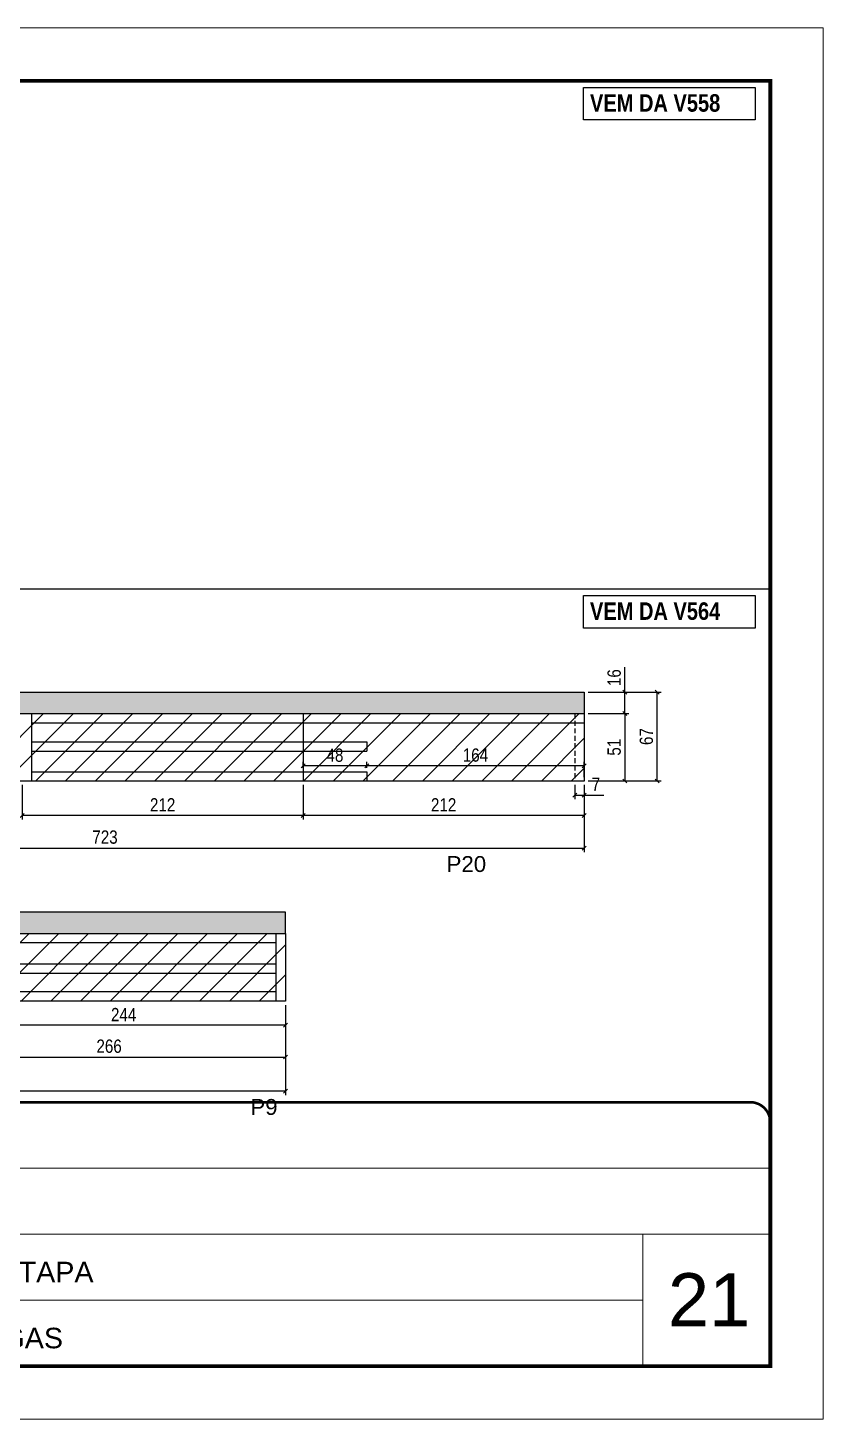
# Model space of a CAD drawing. Extents: x 3309 to 9563, y -2522 to 14608.
# Drawn here: x 4194 to 4794, y 7815 to 8865 of the extents above; entities that cross this region are included whole.
import ezdxf

# ---------------------------------------------------------------- set-up
doc = ezdxf.new("R2010")
doc.units = 0
doc.header["$PDMODE"] = 35
doc.header["$PDSIZE"] = -10
for name, pattern in [('CONTINUO', [0]), ('DASHED', [0.75, 0.5, -0.25]), ('HIDDEN', [0.375, 0.25, -0.125])]:
    doc.linetypes.add(name, pattern=pattern)
for name, color, linetype in [('5', 5, 'Continuous'), ('COTA', 241, 'Continuous'), ('NOMENCLATURA', 7, 'Continuous'), ('Painéis', 200, 'Continuous'), ('SARR_2.2x7', 40, 'Continuous')]:
    doc.layers.add(name, color=color, linetype=linetype)
for name, color, linetype, lineweight in [('CARIMBO', 255, 'Continuous', 9), ('Folhas', 255, 'Continuous', 9), ('Hachura', 251, 'Continuous', 9), ('SARRAFO DE PRESSAO', 251, 'DASHED', 9)]:
    doc.layers.add(name, color=color, linetype=linetype, lineweight=lineweight)
doc.styles.add('ARIAL', font='arial.ttf')
doc.styles.add('COTA TECNICA', font='techl___.ttf', dxfattribs={"height": 10})
doc.styles.get("Standard").update_dxf_attribs({"font": 'arial.ttf'})
doc.styles.add('TECNICA', font='techb___.ttf', dxfattribs={"height": 10})
doc.dimstyles.new('PAINEL', dxfattribs={"dimtxt": 10, "dimasz": 3, "dimexe": 3, "dimexo": 3, "dimgap": 3, "dimtad": 1, "dimdec": 1, "dimzin": 12, "dimdsep": 46, "dimtxsty": 'COTA TECNICA', "dimblk1": 'OBLIQUE', "dimblk2": 'OBLIQUE', "dimsah": 1, "dimcen": 0.9, "dimclrd": 4, "dimclre": 4, "dimclrt": 240, "dimadec": 1, "dimazin": 3, "dimtfac": 1, "dimtdec": 1, "dimtmove": 0, "dimatfit": 3, "dimfxl": 1, "dimtolj": 1, "dimtzin": 12, "dimarcsym": 0})

# ---------------------------------------------------------------- blocks, each defined once
blk = doc.blocks.new('9999999999')
at = {"color": 30, "linetype": 'CONTINUO'}
for p, q in [((98564.6, 34379.6), (99584, 34379.6)), ((98564.6, 34329.8), (99488, 34329.8)), ((99584, 34329.8), (99488, 34329.8)), ((99488, 34329.8), (99488, 34230.2)), ((98564.6, 34280), (99488, 34280))]:
    blk.add_line(p, q, dxfattribs=at)
at = {"color": 30, "linetype": 'CONTINUO', "const_width": 2}
blk.add_lwpolyline([(99584, 34230.2), (99584, 34414.4, 0.414214), (99569, 34429.4), (98229, 34429.4, 0.414214), (98214, 34414.4), (98214, 34245.2, 0.414214), (98229, 34230.2), (99584, 34230.2)], format="xyb", dxfattribs=at)
at = {"layer": 'Folhas'}
blk.add_lwpolyline([(98139, 34190.2), (99624, 34190.2), (99624, 35240.2), (98139, 35240.2)], close=True, dxfattribs=at)
at = {"layer": 'Folhas', "color": 30, "const_width": 3}
blk.add_lwpolyline([(98214, 34230.2), (99584, 34230.2), (99584, 35200.2), (98214, 35200.2)], close=True, dxfattribs=at)
at = {"color": 7, "linetype": 'Continuous', "ltscale": 5, "style": 'ARIAL'}
for s, p in [('TIPO IMPAR - 1°ETAPA', (98837.7, 34293.5)), ('LATERAIS DE VIGAS', (98837.7, 34243.7))]:
    blk.add_text(s, height=15.483, dxfattribs=at).set_placement(p)
blk = doc.blocks.new('_Oblique')
at = {"color": 0, "linetype": 'ByBlock', "lineweight": -2}
blk.add_line((-0.5, -0.5), (0.5, 0.5), dxfattribs=at)
blk = doc.blocks.new('*D2609')
at = {"layer": 'COTA', "color": 4, "lineweight": -2, "transparency": 16777216}
for p, q in [((3756.6, 8127.5), (3756.6, 8059.6)), ((4388.6, 8127.5), (4388.6, 8059.6)), ((4388.6, 8062.6), (3756.6, 8062.6))]:
    blk.add_line(p, q, dxfattribs=at)
at = {"layer": 'Defpoints', "color": 0, "transparency": 16777216}
for p in [(3756.6, 8130.5), (4388.6, 8130.5), (3756.6, 8062.6)]:
    blk.add_point(p, dxfattribs=at)
at = {"layer": 'COTA', "color": 4, "lineweight": -2, "transparency": 16777216, "xscale": 3, "yscale": 3, "zscale": 3, "rotation": 180}
blk.add_blockref('_Oblique', (3756.6, 8062.6), dxfattribs=at)
at = {"layer": 'COTA', "color": 4, "lineweight": -2, "transparency": 16777216, "xscale": 3, "yscale": 3, "zscale": 3}
blk.add_blockref('_Oblique', (4388.6, 8062.6), dxfattribs=at)
at = {"layer": 'COTA', "color": 240, "transparency": 16777216, "insert": (4072.6, 8070.8), "char_height": 10, "attachment_point": 5, "style": 'COTA TECNICA'}
blk.add_mtext('\\A1;632', dxfattribs=at)
blk = doc.blocks.new('*D2601')
at = {"layer": 'COTA', "color": 4, "lineweight": -2, "transparency": 16777216}
for p, q in [((4144.6, 8127.5), (4144.6, 8109.3)), ((4388.6, 8127.5), (4388.6, 8109.3)), ((4388.6, 8112.3), (4144.6, 8112.3))]:
    blk.add_line(p, q, dxfattribs=at)
at = {"layer": 'Defpoints', "color": 0, "transparency": 16777216}
for p in [(4144.6, 8130.5), (4388.6, 8130.5), (4144.6, 8112.3)]:
    blk.add_point(p, dxfattribs=at)
at = {"layer": 'COTA', "color": 4, "lineweight": -2, "transparency": 16777216, "xscale": 3, "yscale": 3, "zscale": 3, "rotation": 180}
blk.add_blockref('_Oblique', (4144.6, 8112.3), dxfattribs=at)
at = {"layer": 'COTA', "color": 4, "lineweight": -2, "transparency": 16777216, "xscale": 3, "yscale": 3, "zscale": 3}
blk.add_blockref('_Oblique', (4388.6, 8112.3), dxfattribs=at)
at = {"layer": 'COTA', "color": 240, "transparency": 16777216, "insert": (4266.6, 8120.3), "char_height": 10, "attachment_point": 5, "style": 'COTA TECNICA'}
blk.add_mtext('\\A1;244', dxfattribs=at)
blk = doc.blocks.new('*D2606')
at = {"layer": 'COTA', "color": 4, "lineweight": -2, "transparency": 16777216}
for p, q in [((4122.6, 8127.5), (4122.6, 8085.3)), ((4388.6, 8127.5), (4388.6, 8085.3)), ((4122.6, 8088.3), (4388.6, 8088.3))]:
    blk.add_line(p, q, dxfattribs=at)
at = {"layer": 'Defpoints', "color": 0, "transparency": 16777216}
for p in [(4122.6, 8130.5), (4388.6, 8130.5), (4388.6, 8088.3)]:
    blk.add_point(p, dxfattribs=at)
at = {"layer": 'COTA', "color": 4, "lineweight": -2, "transparency": 16777216, "xscale": 3, "yscale": 3, "zscale": 3, "rotation": 180}
blk.add_blockref('_Oblique', (4122.6, 8088.3), dxfattribs=at)
at = {"layer": 'COTA', "color": 4, "lineweight": -2, "transparency": 16777216, "xscale": 3, "yscale": 3, "zscale": 3}
blk.add_blockref('_Oblique', (4388.6, 8088.3), dxfattribs=at)
at = {"layer": 'COTA', "color": 240, "transparency": 16777216, "insert": (4255.6, 8096.4), "char_height": 10, "attachment_point": 5, "style": 'COTA TECNICA'}
blk.add_mtext('\\A1;266', dxfattribs=at)
blk = doc.blocks.new('*D2741')
at = {"layer": 'COTA', "color": 4, "lineweight": -2, "transparency": 16777216}
for p, q in [((3891, 8293.6), (3891, 8242.9)), ((4614, 8293.6), (4614, 8242.9)), ((3891, 8245.9), (4614, 8245.9))]:
    blk.add_line(p, q, dxfattribs=at)
at = {"layer": 'Defpoints', "color": 0, "transparency": 16777216}
for p in [(3891, 8296.6), (4614, 8296.6), (4614, 8245.9)]:
    blk.add_point(p, dxfattribs=at)
at = {"layer": 'COTA', "color": 4, "lineweight": -2, "transparency": 16777216, "xscale": 3, "yscale": 3, "zscale": 3, "rotation": 180}
blk.add_blockref('_Oblique', (3891, 8245.9), dxfattribs=at)
at = {"layer": 'COTA', "color": 4, "lineweight": -2, "transparency": 16777216, "xscale": 3, "yscale": 3, "zscale": 3}
blk.add_blockref('_Oblique', (4614, 8245.9), dxfattribs=at)
at = {"layer": 'COTA', "color": 240, "transparency": 16777216, "insert": (4252.5, 8254.2), "char_height": 10, "attachment_point": 5, "style": 'COTA TECNICA'}
blk.add_mtext('\\A1;723', dxfattribs=at)
blk = doc.blocks.new('*D2746')
at = {"layer": 'COTA', "color": 4, "lineweight": -2, "transparency": 16777216}
for p, q in [((4402, 8306.6), (4402, 8311)), ((4450, 8308), (4402, 8308)), ((4450, 8306.6), (4450, 8311))]:
    blk.add_line(p, q, dxfattribs=at)
at = {"layer": 'Defpoints', "color": 0, "transparency": 16777216}
for p in [(4402, 8308), (4402, 8303.6), (4450, 8303.6)]:
    blk.add_point(p, dxfattribs=at)
at = {"layer": 'COTA', "color": 4, "lineweight": -2, "transparency": 16777216, "xscale": 3, "yscale": 3, "zscale": 3, "rotation": 180}
blk.add_blockref('_Oblique', (4402, 8308), dxfattribs=at)
at = {"layer": 'COTA', "color": 4, "lineweight": -2, "transparency": 16777216, "xscale": 3, "yscale": 3, "zscale": 3}
blk.add_blockref('_Oblique', (4450, 8308), dxfattribs=at)
at = {"layer": 'COTA', "color": 240, "transparency": 16777216, "insert": (4426, 8316), "char_height": 10, "attachment_point": 5, "style": 'COTA TECNICA'}
blk.add_mtext('\\A1;48', dxfattribs=at)
blk = doc.blocks.new('*D2742')
at = {"layer": 'COTA', "color": 4, "lineweight": -2, "transparency": 16777216}
for p, q in [((4617, 8347.6), (4647.8, 8347.6)), ((4644.8, 8347.6), (4644.8, 8296.6)), ((4617, 8296.6), (4647.8, 8296.6))]:
    blk.add_line(p, q, dxfattribs=at)
at = {"layer": 'Defpoints', "color": 0, "transparency": 16777216}
for p in [(4614, 8347.6), (4614, 8296.6), (4644.8, 8296.6)]:
    blk.add_point(p, dxfattribs=at)
at = {"layer": 'COTA', "color": 4, "lineweight": -2, "transparency": 16777216, "xscale": 3, "yscale": 3, "zscale": 3}
for p, rotation in [((4644.8, 8347.6), 90), ((4644.8, 8296.6), 270)]:
    blk.add_blockref('_Oblique', p, dxfattribs=dict(at, rotation=rotation))
at = {"layer": 'COTA', "color": 240, "transparency": 16777216, "insert": (4636.7, 8322.1), "char_height": 10, "attachment_point": 5, "rotation": 90, "style": 'COTA TECNICA'}
blk.add_mtext('\\A1;51', dxfattribs=at)
blk = doc.blocks.new('*D2743')
at = {"layer": 'COTA', "color": 4, "lineweight": -2, "transparency": 16777216}
for p, q in [((4644.8, 8363.6), (4644.8, 8382.6)), ((4617, 8363.6), (4647.8, 8363.6)), ((4644.8, 8347.6), (4644.8, 8363.6)), ((4617, 8347.6), (4647.8, 8347.6))]:
    blk.add_line(p, q, dxfattribs=at)
at = {"layer": 'Defpoints', "color": 0, "transparency": 16777216}
for p in [(4614, 8363.6), (4644.8, 8363.6), (4614, 8347.6)]:
    blk.add_point(p, dxfattribs=at)
at = {"layer": 'COTA', "color": 4, "lineweight": -2, "transparency": 16777216, "xscale": 3, "yscale": 3, "zscale": 3}
for p, rotation in [((4644.8, 8363.6), 90), ((4644.8, 8347.6), 270)]:
    blk.add_blockref('_Oblique', p, dxfattribs=dict(at, rotation=rotation))
at = {"layer": 'COTA', "color": 240, "transparency": 16777216, "insert": (4636.7, 8374.6), "char_height": 10, "attachment_point": 5, "rotation": 90, "style": 'COTA TECNICA'}
blk.add_mtext('\\A1;16', dxfattribs=at)
blk = doc.blocks.new('*D2744')
at = {"layer": 'COTA', "color": 4, "lineweight": -2, "transparency": 16777216}
for p, q in [((4617, 8363.6), (4672.1, 8363.6)), ((4669.1, 8296.6), (4669.1, 8363.6)), ((4617, 8296.6), (4672.1, 8296.6))]:
    blk.add_line(p, q, dxfattribs=at)
at = {"layer": 'Defpoints', "color": 0, "transparency": 16777216}
for p in [(4614, 8363.6), (4669.1, 8363.6), (4614, 8296.6)]:
    blk.add_point(p, dxfattribs=at)
at = {"layer": 'COTA', "color": 4, "lineweight": -2, "transparency": 16777216, "xscale": 3, "yscale": 3, "zscale": 3}
for p, rotation in [((4669.1, 8363.6), 90), ((4669.1, 8296.6), 270)]:
    blk.add_blockref('_Oblique', p, dxfattribs=dict(at, rotation=rotation))
at = {"layer": 'COTA', "color": 240, "transparency": 16777216, "insert": (4661, 8330.1), "char_height": 10, "attachment_point": 5, "rotation": 90, "style": 'COTA TECNICA'}
blk.add_mtext('\\A1;67', dxfattribs=at)
blk = doc.blocks.new('*D2745')
at = {"layer": 'COTA', "color": 4, "lineweight": -2, "transparency": 16777216}
for p, q in [((4450, 8306.6), (4450, 8311)), ((4614, 8308), (4450, 8308)), ((4614, 8299.6), (4614, 8311))]:
    blk.add_line(p, q, dxfattribs=at)
at = {"layer": 'Defpoints', "color": 0, "transparency": 16777216}
for p in [(4450, 8308), (4450, 8303.6), (4614, 8296.6)]:
    blk.add_point(p, dxfattribs=at)
at = {"layer": 'COTA', "color": 4, "lineweight": -2, "transparency": 16777216, "xscale": 3, "yscale": 3, "zscale": 3, "rotation": 180}
blk.add_blockref('_Oblique', (4450, 8308), dxfattribs=at)
at = {"layer": 'COTA', "color": 4, "lineweight": -2, "transparency": 16777216, "xscale": 3, "yscale": 3, "zscale": 3}
blk.add_blockref('_Oblique', (4614, 8308), dxfattribs=at)
at = {"layer": 'COTA', "color": 240, "transparency": 16777216, "insert": (4532, 8316.1), "char_height": 10, "attachment_point": 5, "style": 'COTA TECNICA'}
blk.add_mtext('\\A1;164', dxfattribs=at)
blk = doc.blocks.new('*D2747')
at = {"layer": 'COTA', "color": 4, "lineweight": -2, "transparency": 16777216}
for p, q in [((4607, 8293.6), (4607, 8283)), ((4607, 8286), (4614, 8286)), ((4614, 8293.6), (4614, 8283)), ((4614, 8286), (4628.8, 8286))]:
    blk.add_line(p, q, dxfattribs=at)
at = {"layer": 'Defpoints', "color": 0, "transparency": 16777216}
for p in [(4607, 8296.6), (4614, 8296.6), (4614, 8286)]:
    blk.add_point(p, dxfattribs=at)
at = {"layer": 'COTA', "color": 4, "lineweight": -2, "transparency": 16777216, "xscale": 3, "yscale": 3, "zscale": 3, "rotation": 180}
blk.add_blockref('_Oblique', (4607, 8286), dxfattribs=at)
at = {"layer": 'COTA', "color": 4, "lineweight": -2, "transparency": 16777216, "xscale": 3, "yscale": 3, "zscale": 3}
blk.add_blockref('_Oblique', (4614, 8286), dxfattribs=at)
at = {"layer": 'COTA', "color": 240, "transparency": 16777216, "insert": (4622.9, 8294.1), "char_height": 10, "attachment_point": 5, "style": 'COTA TECNICA'}
blk.add_mtext('\\A1;7', dxfattribs=at)
blk = doc.blocks.new('*D2749')
at = {"layer": 'COTA', "color": 4, "lineweight": -2, "transparency": 16777216}
for p, q in [((4402, 8293.6), (4402, 8267.5)), ((4614, 8293.6), (4614, 8267.5)), ((4614, 8270.5), (4402, 8270.5))]:
    blk.add_line(p, q, dxfattribs=at)
at = {"layer": 'Defpoints', "color": 0, "transparency": 16777216}
for p in [(4402, 8296.6), (4614, 8296.6), (4402, 8270.5)]:
    blk.add_point(p, dxfattribs=at)
at = {"layer": 'COTA', "color": 4, "lineweight": -2, "transparency": 16777216, "xscale": 3, "yscale": 3, "zscale": 3, "rotation": 180}
blk.add_blockref('_Oblique', (4402, 8270.5), dxfattribs=at)
at = {"layer": 'COTA', "color": 4, "lineweight": -2, "transparency": 16777216, "xscale": 3, "yscale": 3, "zscale": 3}
blk.add_blockref('_Oblique', (4614, 8270.5), dxfattribs=at)
at = {"layer": 'COTA', "color": 240, "transparency": 16777216, "insert": (4508, 8278.6), "char_height": 10, "attachment_point": 5, "style": 'COTA TECNICA'}
blk.add_mtext('\\A1;212', dxfattribs=at)
blk = doc.blocks.new('*D2750')
at = {"layer": 'COTA', "color": 4, "lineweight": -2, "transparency": 16777216}
for p, q in [((4190, 8293.6), (4190, 8267.5)), ((4402, 8293.6), (4402, 8267.5)), ((4402, 8270.5), (4190, 8270.5))]:
    blk.add_line(p, q, dxfattribs=at)
at = {"layer": 'Defpoints', "color": 0, "transparency": 16777216}
for p in [(4190, 8296.6), (4402, 8296.6), (4190, 8270.5)]:
    blk.add_point(p, dxfattribs=at)
at = {"layer": 'COTA', "color": 4, "lineweight": -2, "transparency": 16777216, "xscale": 3, "yscale": 3, "zscale": 3, "rotation": 180}
blk.add_blockref('_Oblique', (4190, 8270.5), dxfattribs=at)
at = {"layer": 'COTA', "color": 4, "lineweight": -2, "transparency": 16777216, "xscale": 3, "yscale": 3, "zscale": 3}
blk.add_blockref('_Oblique', (4402, 8270.5), dxfattribs=at)
at = {"layer": 'COTA', "color": 240, "transparency": 16777216, "insert": (4296, 8278.6), "char_height": 10, "attachment_point": 5, "style": 'COTA TECNICA'}
blk.add_mtext('\\A1;212', dxfattribs=at)

msp = doc.modelspace()

# ---------------------------------------------------------------- hatches: boundary and pattern name
at = {"layer": 'COTA'}
h = msp.add_hatch(dxfattribs=at)
h.set_pattern_fill('AR-CONC', color=256, scale=0.03)
h.set_pattern_definition([(50, (-6989.6153, -726.4246), (5.4655401, -0.4781726), [0.5715, -6.2865]), (355, (-6989.6153, -726.4246), (-1.0573026, 5.7317054), [0.4572, -5.0292175]), (100.451445, (-6989.16, -726.4644), (4.4082374, 5.2535326), [0.4857003, -5.3427073]), (46.1842, (-6989.615, -724.9006), (8.1323712, -1.2612698), [0.85725, -9.42975]), (96.63556, (-6988.9376, -725.006), (7.122124, 7.4227837), [0.7285507, -8.0140682]), (351.18415, (-6989.615, -724.9006), (7.122124, 7.4227837), [0.685799, -7.543792]), (21, (-6988.8533, -725.2816), (4.5484317, -3.067956), [0.5715, -6.2865]), (326, (-6988.8533, -725.2816), (1.8540609, 5.525639), [0.4572, -5.0292]), (71.451445, (-6988.474, -725.537), (6.4024926, 2.457683), [0.4857003, -5.3426981]), (37.5, (-6989.6153, -726.4246), (0.0926581, 2.53665117), [0, -4.96824, 0, -5.1054, 0, -5.04825]), (7.5, (-6989.6153, -726.4246), (2.0045899, 3.00541724), [0, -2.91084, 0, -4.85394, 0, -1.92405]), (327.5, (-6991.3145, -726.4246), (4.06771786, -0.17186232), [0, -1.905, 0, -5.9436, 0, -7.8867]), (317.5, (-6992.0765, -726.4246), (4.4438754, 0.7627947), [0, -2.4765, 0, -3.94716, 0, -5.6007])])
h.paths.add_polyline_path([(3891.04, 8347.58), (4614.04, 8347.58), (4614.04, 8363.58), (3956.04, 8363.58), (3956.04, 8361.58), (3756.64, 8361.58), (3756.64, 8347.58), (3861.04, 8347.58), (3861.04, 8296.58), (3891.04, 8296.58)])
h = msp.add_hatch(dxfattribs=at)
h.set_pattern_fill('AR-CONC', color=256, scale=0.03)
h.set_pattern_definition([(50, (156.739, -4007.6382), (5.46554, -0.4781726), [0.5715, -6.2865]), (355, (156.739, -4007.638), (-1.0573026, 5.7317054), [0.4572, -5.0292175]), (100.451445, (157.1943, -4007.678), (4.4082374, 5.2535326), [0.4857003, -5.3427073]), (46.1842, (156.739, -4006.114), (8.1323712, -1.26127), [0.85725, -9.42975]), (96.63556, (157.4165, -4006.219), (7.122124, 7.4227837), [0.7285507, -8.014068]), (351.18415, (156.739, -4006.114), (7.122124, 7.422784), [0.685799, -7.543792]), (21, (157.501, -4006.4952), (4.5484317, -3.067956), [0.5715, -6.2865]), (326, (157.501, -4006.495), (1.8540609, 5.525639), [0.4572, -5.0292]), (71.451445, (157.88, -4006.751), (6.4024926, 2.457683), [0.4857003, -5.3426981]), (37.5, (156.7388, -4007.6382), (0.0926581, 2.53665117), [0, -4.96824, 0, -5.1054, 0, -5.04825]), (7.5, (156.7388, -4007.6382), (2.0045899, 3.00541724), [0, -2.91084, 0, -4.85394, 0, -1.92405]), (327.5, (155.0395, -4007.6382), (4.06771786, -0.17186232), [0, -1.905, 0, -5.9436, 0, -7.8867]), (317.5, (154.2775, -4007.6382), (4.4438754, 0.7627947), [0, -2.4765, 0, -3.94716, 0, -5.6007])])
h.paths.add_polyline_path([(3756.64, 8197.54), (3756.64, 8181.54), (4388.64, 8181.54), (4388.64, 8197.54)])
at = {"layer": 'Hachura', "linetype": 'ByBlock'}
h = msp.add_hatch(dxfattribs=at)
h.set_pattern_fill('ANSI31', color=256, scale=5)
h.set_pattern_definition([(45, (-4656.1, -402.487), (-11.22532, 11.22532), [])])
h.paths.add_polyline_path([(4402.04, 8347.58), (3891.04, 8347.58), (3891.04, 8296.58), (4402.04, 8296.58)])
h.paths.add_polyline_path([(4614.04, 8347.58), (4402.04, 8347.58), (4402.04, 8296.58), (4614.04, 8296.58)])
h = msp.add_hatch(dxfattribs=at)
h.set_pattern_fill('ANSI31', color=256, scale=5)
h.set_pattern_definition([(45, (-4745.479, -355.094), (-11.22532, 11.22532), [])])
h.paths.add_polyline_path([(4122.64, 8181.54), (3756.64, 8181.54), (3756.64, 8130.54), (4122.64, 8130.54)])
h.paths.add_polyline_path([(4144.64, 8181.54), (4122.64, 8181.54), (4122.64, 8130.54), (4144.64, 8130.54)])
h.paths.add_polyline_path([(4388.64, 8181.54), (4144.64, 8181.54), (4144.64, 8130.54), (4388.64, 8130.54)])

# ---------------------------------------------------------------- linework, layer by layer
at = {"layer": 'COTA'}
for p, q in [((3384.37, 8441.49), (4754.37, 8441.49)), ((3956.04, 8363.58), (4614.04, 8363.58)), ((4614.04, 8363.58), (4614.04, 8347.58)), ((4450.04, 8326.08), (4450.04, 8319.08)), ((4450.04, 8303.58), (4450.04, 8296.58)), ((4388.64, 8197.54), (3756.64, 8197.54)), ((4388.64, 8181.54), (4388.64, 8197.54))]:
    msp.add_line(p, q, dxfattribs=at)
at = {"layer": 'NOMENCLATURA'}
for points in [[(4613.42, 8820), (4743.05, 8820), (4743.05, 8795.43), (4613.42, 8795.43)], [(4613.42, 8436.5), (4743.05, 8436.5), (4743.05, 8411.94), (4613.42, 8411.94)]]:
    msp.add_lwpolyline(points, close=True, dxfattribs=at)
at = {"layer": 'Painéis', "linetype": 'ByBlock'}
for p, q in [((3891.04, 8347.58), (4614.04, 8347.58)), ((4402.04, 8347.58), (4402.04, 8296.58)), ((4614.04, 8347.58), (4614.04, 8296.58)), ((4614.04, 8296.58), (3891.04, 8296.58)), ((3756.64, 8181.54), (4388.64, 8181.54)), ((4388.64, 8181.54), (4388.64, 8130.54)), ((4388.64, 8130.54), (3756.64, 8130.54))]:
    msp.add_line(p, q, dxfattribs=at)
at = {"layer": 'SARR_2.2x7', "linetype": 'Continuous'}
for p, q in [((4197.04, 8347.58), (4197.04, 8296.58)), ((4197.04, 8340.58), (4402.04, 8340.58)), ((4402.04, 8340.58), (4614.04, 8340.58)), ((4197.04, 8326.08), (4402.04, 8326.08)), ((4197.04, 8319.08), (4402.04, 8319.08)), ((4402.04, 8326.08), (4450.04, 8326.08)), ((4402.04, 8319.08), (4450.04, 8319.08)), ((4197.04, 8303.58), (4402.04, 8303.58)), ((4402.04, 8303.58), (4450.04, 8303.58)), ((4381.64, 8130.54), (4381.64, 8181.54)), ((4381.64, 8174.54), (4122.64, 8174.54)), ((4381.64, 8158.37), (4122.64, 8158.37)), ((4381.64, 8151.37), (4122.64, 8151.37)), ((4381.64, 8137.54), (4122.64, 8137.54))]:
    msp.add_line(p, q, dxfattribs=at)
at = {"layer": 'SARR_2.2x7', "linetype": 'HIDDEN', "ltscale": 15}
msp.add_line((4607.04, 8347.58), (4607.04, 8296.58), dxfattribs=at)

# ---------------------------------------------------------------- block references
at = {"layer": 'SARRAFO DE PRESSAO', "color": 6, "linetype": 'ByBlock'}
msp.add_blockref('9999999999', (-94829.61, -26375.22), dxfattribs=at)

# ---------------------------------------------------------------- texts
at = {"layer": '5', "linetype": 'Continuous'}
for s, p in [('P20', (4510.25, 8227.94)), ('P9', (4362.21, 8044.59))]:
    msp.add_text(s, height=12, rotation=359.99996, dxfattribs=at).set_placement(p)
at = {"layer": 'CARIMBO', "style": 'ARIAL'}
msp.add_text('21', height=40, dxfattribs=at).set_placement((4677.23, 7885.13))
at = {"layer": 'NOMENCLATURA', "style": 'TECNICA'}
for s, p in [('VEM DA V558', (4618.43, 8801.69)), ('VEM DA V564', (4618.43, 8418.2))]:
    msp.add_text(s, height=13.2, dxfattribs=at).set_placement(p)

# ---------------------------------------------------------------- dimensions: what is measured, and where the dimension line sits
at = {"layer": 'COTA'}
for base, p1, p2, angle, picture, middle in [((4644.77, 8363.58), (4614.04, 8347.58), (4614.04, 8363.58), 90, '*D2743', (4636.66, 8374.59)), ((4669.12, 8363.58), (4614.04, 8296.58), (4614.04, 8363.58), 90, '*D2744', (4661.02, 8330.08)), ((4644.77, 8296.58), (4614.04, 8347.58), (4614.04, 8296.58), 90, '*D2742', (4636.66, 8322.08)), ((4450.04, 8307.95), (4614.04, 8296.58), (4450.04, 8303.58), 180, '*D2745', (4532.04, 8316.06)), ((4614.04, 8245.95), (3891.04, 8296.58), (4614.04, 8296.58), 180, '*D2741', (4252.54, 8254.17)), ((4614.04, 8286.02), (4607.04, 8296.58), (4614.04, 8296.58), 180, '*D2747', (4622.9, 8294.09)), ((4144.64, 8112.27), (4388.64, 8130.54), (4144.64, 8130.54), 180, '*D2601', (4266.64, 8120.35))]:
    dim = msp.add_linear_dim(base=base, p1=p1, p2=p2, angle=angle, dimstyle='PAINEL', dxfattribs=at)
    dim.commit()
    dim.dimension.update_dxf_attribs({"geometry": picture, "text_midpoint": middle})
for base, p1, p2, picture, middle in [((4402.04, 8307.95), (4450.04, 8303.58), (4402.04, 8303.58), '*D2746', (4426.04, 8316.05)), ((4402.04, 8270.52), (4614.04, 8296.58), (4402.04, 8296.58), '*D2749', (4508.04, 8278.58)), ((3756.64, 8062.6), (4388.64, 8130.54), (3756.64, 8130.54), '*D2609', (4072.64, 8070.82)), ((4388.64, 8088.31), (4122.64, 8130.54), (4388.64, 8130.54), '*D2606', (4255.64, 8096.41))]:
    dim = msp.add_linear_dim(base=base, p1=p1, p2=p2, dimstyle='PAINEL', dxfattribs=at)
    dim.commit()
    dim.dimension.update_dxf_attribs({"geometry": picture, "text_midpoint": middle})
dim = msp.add_linear_dim(base=(4190.04, 8270.52), p1=(4402.04, 8296.58), p2=(4190.04, 8296.58), dimstyle='PAINEL', override={"dimtmove": 1}, dxfattribs=at)
dim.commit()
dim.dimension.update_dxf_attribs({"geometry": '*D2750', "text_midpoint": (4296.04, 8278.58)})

doc.saveas('drawing.dxf')
